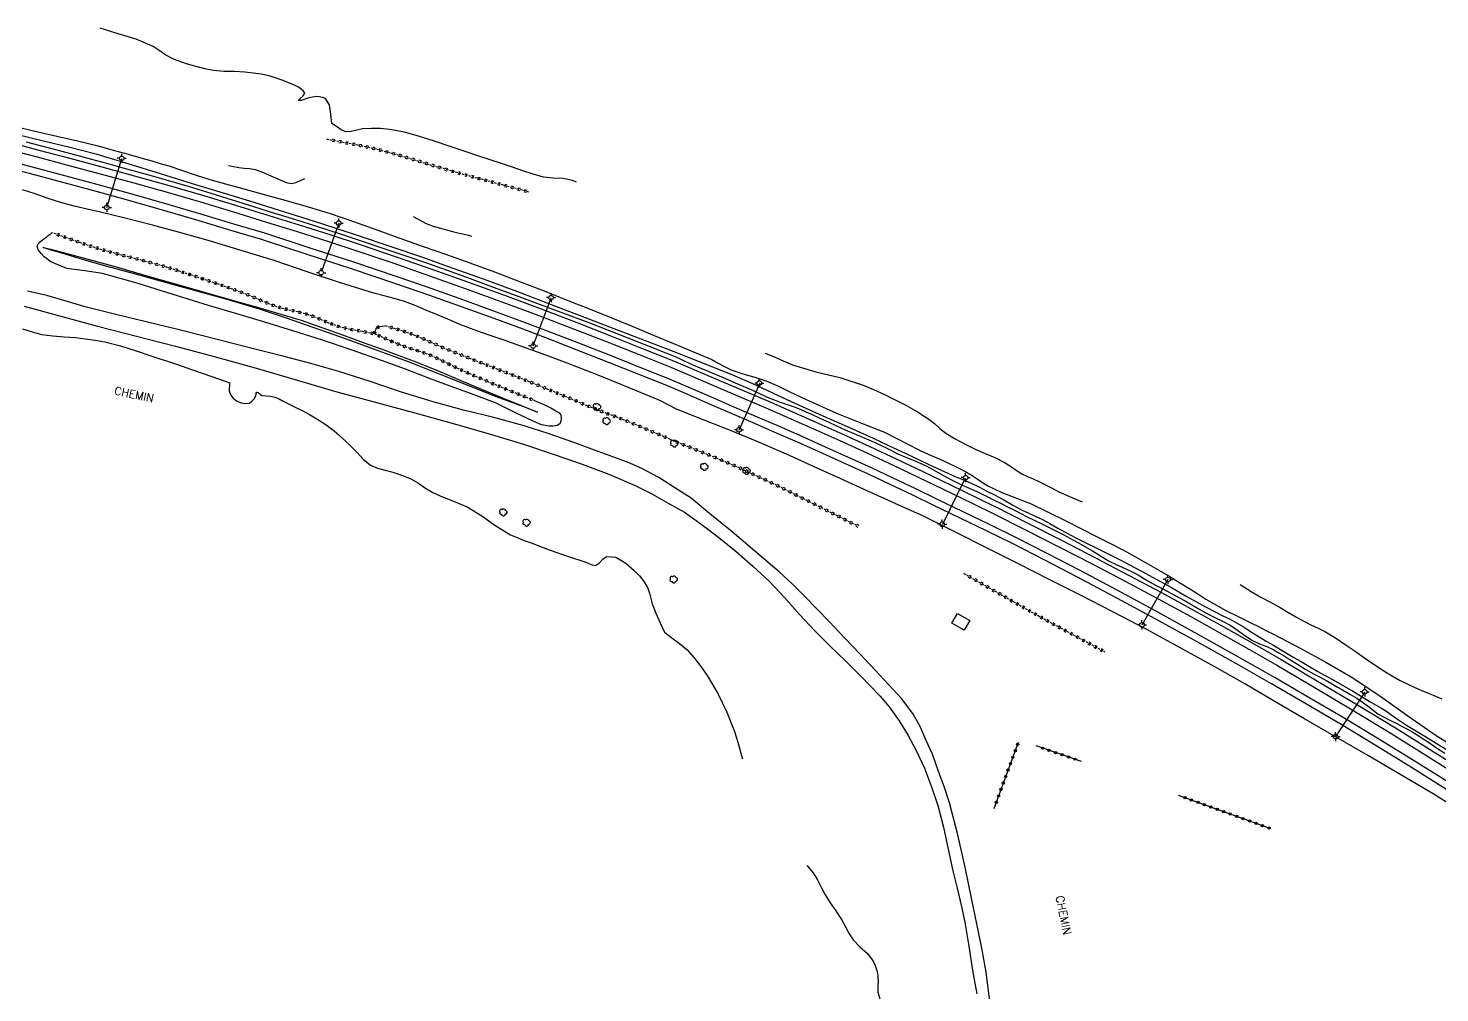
# Model space of a CAD drawing. Header units: millimetres. Extents: x 107000 to 108000, y 127000 to 127954.
# Drawn here: x 107533.4 to 107842, y 127671.7 to 127882.7 of the extents above; entities that cross this region are included whole.
import ezdxf
from ezdxf.enums import TextEntityAlignment as Align

# ---------------------------------------------------------------- set-up
doc = ezdxf.new("R2010")
doc.units = ezdxf.units.MM
doc.linetypes.add('DASHED', pattern=[0.75, 0.5, -0.25])
doc.layers.get('0').update_dxf_attribs({"linetype": 'CONTINUOUS'})
for name, color, linetype in [('W0071', 7, 'CONTINUOUS'), ('W0104', 1, 'CONTINUOUS'), ('W0211', 2, 'CONTINUOUS'), ('W0214', 2, 'CONTINUOUS'), ('W0220', 5, 'DASHED'), ('W0300', 7, 'CONTINUOUS'), ('W0323', 7, 'CONTINUOUS'), ('W0515', 5, 'CONTINUOUS'), ('W0610', 7, 'CONTINUOUS'), ('W0611', 7, 'CONTINUOUS'), ('W0700', 7, 'CONTINUOUS'), ('W0989', 7, 'CONTINUOUS')]:
    doc.layers.add(name, color=color, linetype=linetype)
doc.styles.get("Standard").update_dxf_attribs({"font": 'romans.shx', "width": 0.85})

# ---------------------------------------------------------------- blocks, each defined once
blk = doc.blocks.new('T300')
for p, q in [((-0.8, 0.51), (-0.86, 0.34)), ((-0.86, 0.34), (-0.86, 0.17)), ((-0.86, 0.17), (-0.74, 0.06)), ((-0.69, 0.63), (-0.8, 0.51)), ((-0.8, -0.06), (-0.74, 0.06)), ((-0.74, 0.06), (-0.69, 0.11)), ((-0.57, 0.69), (-0.69, 0.63)), ((-0.46, 0.69), (-0.57, 0.69)), ((-0.29, 0.63), (-0.46, 0.69)), ((-0.29, 0.63), (-0.17, 0.74)), ((-0.23, 0.57), (-0.29, 0.63)), ((-0.17, 0.74), (-0.06, 0.8)), ((-0.06, 0.8), (0.06, 0.8)), ((0.06, 0.8), (0.23, 0.74)), ((0.23, 0.74), (0.34, 0.63)), ((0.34, 0.63), (0.4, 0.51)), ((0.46, 0.46), (0.34, 0.46)), ((0.4, 0.51), (0.4, 0.46)), ((0.57, 0.4), (0.46, 0.46)), ((0.57, 0.4), (0.69, 0.29)), ((0.69, 0.29), (0.74, 0.17)), ((0.74, 0.06), (0.69, -0.17)), ((0.74, 0.17), (0.74, 0.06)), ((-0.8, -0.17), (-0.8, -0.06)), ((-0.8, -0.23), (-0.8, -0.17)), ((-0.74, -0.34), (-0.8, -0.23)), ((-0.69, -0.4), (-0.74, -0.34)), ((-0.51, -0.46), (-0.69, -0.4)), ((-0.4, -0.46), (-0.51, -0.46)), ((-0.4, -0.46), (-0.34, -0.46)), ((-0.34, -0.46), (-0.34, -0.4)), ((-0.34, -0.51), (-0.34, -0.46)), ((-0.29, -0.63), (-0.34, -0.51)), ((-0.17, -0.74), (-0.29, -0.63)), ((-0.06, -0.8), (-0.17, -0.74)), ((0.06, -0.8), (-0.06, -0.8)), ((0.17, -0.74), (0.06, -0.8)), ((0.23, -0.69), (0.17, -0.74)), ((0.29, -0.46), (0.23, -0.46)), ((0.29, -0.63), (0.23, -0.69)), ((0.46, -0.4), (0.29, -0.46)), ((0.34, -0.51), (0.29, -0.63)), ((0.34, -0.51), (0.34, -0.46)), ((0.57, -0.34), (0.46, -0.4)), ((0.63, -0.29), (0.57, -0.34)), ((0.69, -0.17), (0.63, -0.29))]:
    blk.add_line(p, q)
blk = doc.blocks.new('T610')
for p, q in [((-0.500001, 0), (-1.000002, 0)), ((0, 0.500001), (0, 1.000002)), ((0.500001, 0), (1.000002, 0)), ((0, -0.500001), (0, -1.000002))]:
    blk.add_line(p, q)
blk.add_ellipse((0, 0), major_axis=(-0.353554, 0.353554), ratio=1, start_param=3.926990817, end_param=10.2101761242)
blk = doc.blocks.new('t220o')
at = {"color": 0, "linetype": 'Continuous'}
for p, q in [((-0.25, 0.25), (0.25, 0.25)), ((-0.25, -0.25), (0.25, -0.25))]:
    blk.add_line(p, q, dxfattribs=at)
blk = doc.blocks.new('t323o')
at = {"color": 0, "linetype": 'Continuous'}
for radius in [0.25, 0.15]:
    blk.add_circle((0, 0), radius, dxfattribs=at)

msp = doc.modelspace()

# ---------------------------------------------------------------- linework, layer by layer
at = {"layer": 'W0071'}
for points in [[(107678.32, 127779.9), (107674.77, 127782.14), (107671.23, 127784.39), (107667.57, 127786.4), (107664.43, 127787.76), (107661.21, 127788.96), (107657.99, 127790.14), (107652.64, 127792.09), (107647.25, 127793.96), (107641.83, 127795.7), (107635.2, 127797.53), (107628.52, 127799.18), (107621.88, 127800.95), (107614.99, 127803.12), (107608.14, 127805.44), (107601.26, 127807.62), (107595.17, 127809.33), (107589.06, 127810.93), (107582.93, 127812.51), (107577.23, 127813.98), (107571.52, 127815.41), (107565.81, 127816.84), (107559.16, 127818.48), (107552.5, 127820.1), (107545.84, 127821.73), (107541.65, 127822.98), (107537.47, 127824.23), (107533.23, 127825.19)], [(107532.47, 127821.93), (107540.5, 127819.72), (107548.54, 127817.54), (107557.04, 127815.34), (107565.56, 127813.16), (107574.05, 127810.91), (107583.01, 127808.38), (107591.94, 127805.76), (107600.87, 127803.14), (107609.8, 127800.74), (107618.73, 127798.34), (107627.62, 127795.84), (107634.64, 127793.8), (107641.64, 127791.69), (107648.59, 127789.41), (107654.48, 127787.35), (107660.33, 127785.16), (107666.05, 127782.68), (107669.7, 127780.82), (107673.29, 127778.84), (107676.88, 127776.85)], [(107743, 127675), (107742.84, 127676.19), (107741.88, 127681.5), (107740.8, 127686.79), (107739.67, 127692.07), (107738.21, 127699.16), (107736.67, 127706.24), (107734.8, 127713.23), (107733.63, 127716.81), (107732.37, 127720.36), (107731.11, 127723.91), (107729.74, 127726.91), (107728.37, 127729.92), (107726.79, 127732.78), (107724.3, 127736.09), (107721.48, 127739.16), (107718.62, 127742.21), (107715.28, 127745.81), (107711.87, 127749.36), (107708.47, 127752.92), (107705.79, 127755.71), (107703.11, 127758.49), (107700.37, 127761.21), (107697.54, 127763.79), (107694.65, 127766.29), (107691.74, 127768.78), (107687.3, 127772.52), (107682.81, 127776.21), (107678.32, 127779.9)], [(107676.88, 127776.85), (107679.4, 127775.01), (107681.92, 127773.17), (107684.4, 127771.28), (107688.15, 127768.22), (107691.81, 127765.04), (107695.35, 127761.74), (107698.76, 127758.18), (107702.05, 127754.49), (107705.4, 127750.86), (107708.73, 127747.55), (107712.11, 127744.29), (107715.43, 127740.96), (107717.55, 127738.78), (107719.65, 127736.57), (107721.61, 127734.25), (107723.79, 127731.21), (107725.76, 127728.02), (107727.55, 127724.73), (107729.34, 127720.81), (107730.88, 127716.77), (107732.23, 127712.67), (107733.5, 127707.95), (107734.54, 127703.15), (107735.58, 127698.36), (107736.47, 127694.62), (107737.36, 127690.89), (107738.18, 127687.14), (107739.06, 127681.92), (107739.82, 127676.68), (107740.12, 127675)], [(107740.12, 127675), (107740.76, 127671.48)], [(107743.58, 127670.42), (107743.23, 127673.31), (107743, 127675)]]:
    msp.add_lwpolyline(points, dxfattribs=at)
at = {"layer": 'W0104'}
msp.add_lwpolyline([(107739.27, 127753.14), (107738.04, 127751.02), (107735.35, 127752.59), (107736.59, 127754.7)], close=True, dxfattribs=at)
at = {"layer": 'W0211'}
for points in [[(107599.78, 127861.88), (107599.53, 127863.92), (107599.27, 127865.96), (107598.36, 127867.31), (107597.74, 127867.54), (107597.02, 127867.67), (107596.31, 127867.74), (107594.69, 127867.43), (107593.08, 127866.88), (107592.41, 127866.89), (107592.82, 127867.33), (107593.5, 127867.93), (107593.82, 127868.51), (107593.56, 127868.95), (107593.02, 127869.39), (107592.46, 127869.77), (107591.88, 127870.09), (107591.26, 127870.36), (107590.63, 127870.62), (107589.13, 127871.24), (107587.61, 127871.79), (107586.06, 127872.26), (107584.31, 127872.63), (107582.53, 127872.88), (107580.74, 127873.08), (107578.45, 127873.2), (107576.14, 127873.24), (107573.87, 127873.43), (107571.95, 127873.8), (107570.06, 127874.29), (107568.19, 127874.85), (107566.95, 127875.25), (107565.73, 127875.69), (107564.54, 127876.2), (107563.24, 127876.97), (107561.99, 127877.85), (107560.71, 127878.66), (107556.98, 127880.29), (107553.04, 127881.49), (107549.11, 127882.69)], [(107653.22, 127849.03), (107652.94, 127849.15), (107652.66, 127849.27), (107652.38, 127849.38), (107650.31, 127849.81), (107648.15, 127849.9), (107646.01, 127850.12), (107643.75, 127850.74), (107641.52, 127851.53), (107639.29, 127852.32), (107636.83, 127853.11), (107634.38, 127853.9), (107631.92, 127854.7), (107628.68, 127855.8), (107625.44, 127856.92), (107622.18, 127857.96), (107618.93, 127858.99), (107615.65, 127859.94), (107612.33, 127860.56), (107610.37, 127860.73), (107608.4, 127860.79), (107606.43, 127860.69), (107605.22, 127860.42), (107604, 127860.08), (107602.84, 127860.03), (107601.79, 127860.46), (107600.78, 127861.17), (107599.78, 127861.88)], [(107530.31, 127861.24), (107535.14, 127860.12), (107539.65, 127859.08), (107544.16, 127858.05), (107548.66, 127856.94), (107551.95, 127856.05), (107555.23, 127855.13), (107558.5, 127854.19), (107560.37, 127853.66), (107562.24, 127853.12), (107564.11, 127852.57), (107567.11, 127851.6), (107570.1, 127850.58), (107573.1, 127849.61), (107577.05, 127848.48), (107581.02, 127847.43), (107584.99, 127846.35), (107589.79, 127844.99), (107594.59, 127843.6), (107599.36, 127842.13), (107604.47, 127840.4), (107609.56, 127838.57), (107614.65, 127836.75), (107619.75, 127834.97), (107624.85, 127833.2), (107629.93, 127831.38), (107635.35, 127829.37), (107640.76, 127827.31), (107646.15, 127825.22), (107651.03, 127823.31), (107655.9, 127821.37), (107660.76, 127819.4), (107665.05, 127817.64), (107669.34, 127815.86), (107673.62, 127814.08)], [(107532.9, 127857.84), (107537.34, 127856.69), (107541.78, 127855.52), (107546.14, 127854.35), (107550.49, 127853.15), (107554.85, 127851.93), (107559.43, 127850.66), (107564.01, 127849.38), (107568.58, 127848.05), (107573.27, 127846.62), (107577.94, 127845.15), (107582.62, 127843.68), (107587.21, 127842.26), (107591.8, 127840.84), (107596.39, 127839.4), (107601.39, 127837.79), (107606.38, 127836.14), (107611.35, 127834.47), (107615.91, 127832.93), (107620.46, 127831.36), (107625, 127829.76), (107630.02, 127827.93), (107635.03, 127826.07), (107640.03, 127824.21), (107645.34, 127822.26), (107650.65, 127820.3), (107655.95, 127818.31), (107662.43, 127815.79), (107668.89, 127813.22), (107675.35, 127810.65)], [(107675.11, 127799.38), (107671.5, 127801.29), (107664.75, 127804.05), (107657.99, 127806.8), (107651.21, 127809.46), (107646.56, 127811.18), (107641.89, 127812.85), (107637.22, 127814.5), (107634.84, 127815.33), (107632.46, 127816.14), (107630.1, 127817), (107627.6, 127817.99), (107625.12, 127819.02), (107622.63, 127820.05), (107620.31, 127821.05), (107617.98, 127822.05), (107615.62, 127822.94), (107613.41, 127823.58), (107611.18, 127824.14), (107608.95, 127824.71), (107601.63, 127826.97), (107594.38, 127829.44), (107587.14, 127831.91), (107580.17, 127834.01), (107573.21, 127836.11), (107566.21, 127838.11), (107560.54, 127839.61), (107554.85, 127841.04), (107549.15, 127842.44), (107546.26, 127843.12), (107543.38, 127843.79), (107540.51, 127844.54), (107537.7, 127845.45), (107534.92, 127846.43), (107532.11, 127847.32)], [(107673.62, 127814.08), (107682.87, 127810.22), (107684.26, 127809.45), (107685.65, 127808.67), (107687.06, 127807.97), (107689.62, 127807.06), (107692.26, 127806.35), (107694.85, 127805.52), (107697.39, 127804.41), (107699.89, 127803.19), (107702.39, 127801.98), (107704.24, 127801.12), (107706.1, 127800.28), (107707.96, 127799.46), (107710.48, 127798.37), (107713.02, 127797.3), (107715.56, 127796.27), (107717.24, 127795.62), (107718.93, 127794.98), (107720.61, 127794.3), (107723.18, 127793.05), (107725.7, 127791.7), (107728.25, 127790.39), (107730.31, 127789.45), (107732.39, 127788.54), (107734.45, 127787.6), (107736.24, 127786.74), (107738.01, 127785.85), (107739.74, 127784.88), (107740.9, 127784.13), (107742.04, 127783.34), (107743.21, 127782.59), (107746.28, 127781.12), (107749.49, 127779.91), (107752.68, 127778.64), (107756.41, 127776.87), (107760.11, 127775.01), (107763.79, 127773.13), (107766.83, 127771.62), (107769.87, 127770.09), (107772.88, 127768.51), (107775.47, 127767.09), (107778.05, 127765.63), (107780.61, 127764.15), (107782.99, 127762.74), (107785.35, 127761.3), (107787.7, 127759.85), (107789.3, 127758.84), (107790.9, 127757.82), (107792.51, 127756.84), (107795.26, 127755.34), (107798.06, 127753.94), (107800.86, 127752.55), (107802.51, 127751.72), (107804.15, 127750.89), (107805.79, 127750.05), (107811.49, 127747.1), (107817.13, 127744.06), (107822.67, 127740.85), (107828.94, 127736.69), (107835.05, 127732.29), (107841.25, 127728.01), (107847.1, 127724.37)], [(107675.35, 127810.65), (107676.62, 127810.04), (107677.9, 127809.44), (107679.18, 127808.86), (107680.19, 127808.43), (107681.2, 127808.01), (107682.21, 127807.58), (107685.34, 127806.27), (107688.47, 127804.94), (107691.59, 127803.58), (107693.14, 127802.86), (107694.69, 127802.12), (107696.26, 127801.45), (107697.79, 127800.9), (107699.34, 127800.4), (107700.87, 127799.87), (107702.15, 127799.35), (107703.41, 127798.8), (107704.67, 127798.25), (107706.48, 127797.42), (107708.28, 127796.57), (107710.09, 127795.73), (107711.98, 127794.88), (107713.88, 127794.05), (107715.78, 127793.22), (107717.15, 127792.63), (107718.52, 127792.04), (107719.88, 127791.43), (107721.08, 127790.84), (107722.27, 127790.23), (107723.48, 127789.63), (107725.6, 127788.7), (107727.75, 127787.83), (107729.86, 127786.88), (107731.81, 127785.83), (107733.72, 127784.71), (107735.67, 127783.66), (107736.99, 127783.04), (107738.33, 127782.46), (107739.66, 127781.86), (107740.8, 127781.33), (107741.94, 127780.79), (107743.07, 127780.24), (107744.6, 127779.49), (107746.11, 127778.71), (107747.63, 127777.94), (107749.01, 127777.24), (107750.4, 127776.53), (107751.79, 127775.84), (107753.31, 127775.09), (107754.83, 127774.36), (107756.34, 127773.62), (107759.64, 127771.93), (107762.9, 127770.18), (107766.12, 127768.35), (107767.28, 127767.63), (107768.43, 127766.9), (107769.6, 127766.21), (107771.4, 127765.33), (107773.24, 127764.52), (107775.04, 127763.66), (107776.26, 127762.97), (107777.47, 127762.25), (107778.68, 127761.55), (107779.87, 127760.9), (107781.06, 127760.26), (107782.26, 127759.62), (107783.62, 127758.9), (107784.99, 127758.17), (107786.35, 127757.43), (107787.97, 127756.49), (107789.57, 127755.52), (107791.2, 127754.6), (107792.86, 127753.78), (107794.54, 127752.99), (107796.18, 127752.14), (107797.82, 127751.03), (107799.42, 127749.84), (107801.08, 127748.76), (107802.6, 127748.06), (107804.18, 127747.45), (107805.71, 127746.76), (107806.86, 127746.1), (107807.99, 127745.4), (107809.11, 127744.69), (107810.93, 127743.57), (107812.75, 127742.45), (107814.59, 127741.37), (107815.54, 127740.86), (107816.49, 127740.36), (107817.44, 127739.86), (107818.55, 127739.23), (107819.66, 127738.59), (107820.77, 127737.94), (107822.32, 127737.04), (107823.86, 127736.12), (107825.37, 127735.14), (107826.41, 127734.34), (107827.43, 127733.51), (107828.49, 127732.74), (107829.83, 127731.97), (107831.23, 127731.28), (107832.62, 127730.58), (107833.8, 127729.97), (107834.97, 127729.36), (107836.13, 127728.72), (107837.28, 127728.01), (107838.41, 127727.28), (107839.53, 127726.54), (107841.32, 127725.32), (107843.09, 127724.09)], [(107854.45, 127706.48), (107840.6, 127715.25), (107826.46, 127723.54), (107812.26, 127731.74), (107805.81, 127735.52), (107799.36, 127739.28), (107792.87, 127742.98), (107785.43, 127747.11), (107777.95, 127751.15), (107770.42, 127755.13), (107763.61, 127758.63), (107756.76, 127762.07), (107749.91, 127765.5), (107742.94, 127769), (107735.96, 127772.5), (107728.98, 127776), (107728.47, 127776.23), (107722.96, 127778.73), (107716.93, 127781.45), (107710.9, 127784.17), (107705.05, 127786.83), (107699.19, 127789.49), (107693.3, 127792.07), (107687.26, 127794.56), (107681.19, 127796.97), (107675.11, 127799.38)]]:
    msp.add_lwpolyline(points, dxfattribs=at)
msp.add_lwpolyline([(107644.76, 127798.73), (107641.75, 127799.84), (107638.74, 127800.96), (107635.73, 127802.08), (107629.32, 127804.6), (107622.94, 127807.18), (107616.53, 127809.7), (107611.52, 127811.57), (107606.5, 127813.4), (107601.47, 127815.2), (107595.66, 127817.26), (107589.83, 127819.29), (107583.97, 127821.21), (107576.88, 127823.33), (107569.74, 127825.32), (107562.6, 127827.28), (107556.63, 127828.94), (107550.66, 127830.59), (107544.69, 127832.23), (107541.44, 127833.24), (107538.2, 127834.24), (107536.64, 127834.76), (107538.28, 127834.37), (107542.1, 127833.36), (107545.92, 127832.34), (107552.62, 127830.49), (107559.3, 127828.56), (107565.98, 127826.64), (107570.57, 127825.34), (107575.18, 127824.04), (107579.77, 127822.73), (107584.2, 127821.46), (107588.62, 127820.17), (107593.02, 127818.8), (107597.58, 127817.24), (107602.1, 127815.59), (107606.63, 127813.93), (107610.53, 127812.53), (107614.43, 127811.12), (107618.31, 127809.67), (107623.39, 127807.6), (107628.44, 127805.45), (107633.5, 127803.32), (107637.25, 127801.79), (107641.01, 127800.26)], close=True, dxfattribs=at)
at = {"layer": 'W0214'}
for points in [[(107531.01, 127859.43), (107536.72, 127858.04), (107542.43, 127856.65), (107548.12, 127855.18), (107555.18, 127853.13), (107562.2, 127850.94), (107569.22, 127848.75), (107575.96, 127846.7), (107582.71, 127844.64), (107589.44, 127842.55), (107597.27, 127840.04), (107605.07, 127837.48), (107612.87, 127834.87), (107619.55, 127832.58), (107626.22, 127830.24), (107632.87, 127827.86), (107640.32, 127825.1), (107647.74, 127822.26), (107655.16, 127819.43), (107674.55, 127811.99)], [(107577.13, 127852.66), (107577.9, 127852.51), (107578.67, 127852.35), (107579.45, 127852.21), (107580.62, 127852.09), (107581.81, 127851.99), (107582.97, 127851.81), (107584.48, 127851.3), (107585.94, 127850.62), (107587.41, 127849.97), (107588.59, 127849.43), (107589.77, 127848.91), (107590.95, 127848.71), (107591.91, 127848.95), (107592.87, 127849.4), (107593.82, 127849.85)], [(107617.54, 127841.5), (107618.49, 127840.98), (107619.44, 127840.45), (107620.41, 127839.98), (107621.93, 127839.4), (107623.49, 127838.94), (107625.07, 127838.51), (107626.17, 127838.23), (107627.28, 127837.96), (107628.38, 127837.7), (107629.02, 127837.54), (107629.66, 127837.39), (107630.3, 127837.24)], [(107644.04, 127801.24), (107644.72, 127800.96), (107645.4, 127800.68), (107646.08, 127800.39), (107646.86, 127800.03), (107647.63, 127799.64), (107648.37, 127799.21), (107648.92, 127798.88), (107649.45, 127798.53), (107649.8, 127798.1), (107649.93, 127797.46), (107649.86, 127796.74), (107649.62, 127796.17), (107649.02, 127795.81), (107648.15, 127795.68), (107647.3, 127795.64), (107645.59, 127795.93), (107643.91, 127796.67), (107642.25, 127797.47), (107640.04, 127798.49), (107637.87, 127799.6), (107635.67, 127800.65), (107632.61, 127801.88), (107629.51, 127802.99), (107626.41, 127804.11), (107621.14, 127806.1), (107615.87, 127808.1), (107610.59, 127810.04), (107604.17, 127812.27), (107597.73, 127814.43), (107591.26, 127816.51), (107585.12, 127818.39), (107578.95, 127820.2), (107572.79, 127822.02), (107565.09, 127824.44), (107557.39, 127826.86), (107549.63, 127829.02), (107545.74, 127829.62), (107541.84, 127830.16), (107538.34, 127831.57), (107537.83, 127831.92), (107537.33, 127832.29), (107536.87, 127832.7), (107536.17, 127833.43), (107535.56, 127834.24), (107535.33, 127835.01), (107535.72, 127835.72), (107536.51, 127836.39), (107537.34, 127837.02), (107537.74, 127837.34), (107538.15, 127837.66), (107538.55, 127837.97)], [(107674.55, 127811.99), (107678.78, 127810.32), (107683.01, 127808.66), (107687.21, 127806.93), (107692.37, 127804.66), (107697.49, 127802.3), (107702.61, 127799.96), (107707.79, 127797.65), (107712.98, 127795.35), (107718.14, 127793), (107721.63, 127791.36), (107725.11, 127789.71), (107728.6, 127788.06), (107731.12, 127786.9), (107733.65, 127785.73), (107736.18, 127784.6), (107737.35, 127784.1), (107738.52, 127783.6), (107739.68, 127783.09), (107741.35, 127782.29), (107742.99, 127781.46), (107744.63, 127780.61), (107746.66, 127779.5), (107748.67, 127778.38), (107750.71, 127777.3), (107752.14, 127776.63), (107753.58, 127775.99), (107755, 127775.32), (107756.77, 127774.36), (107758.52, 127773.35), (107760.28, 127772.37), (107762.46, 127771.25), (107764.66, 127770.16), (107766.85, 127769.06), (107771.84, 127766.52), (107776.82, 127763.95), (107781.74, 127761.27), (107783.35, 127760.34), (107784.96, 127759.41), (107786.57, 127758.48), (107788.66, 127757.31), (107790.76, 127756.16), (107792.88, 127755.04), (107794.44, 127754.25), (107796.01, 127753.47), (107797.56, 127752.65), (107799.23, 127751.65), (107800.87, 127750.6), (107802.52, 127749.57), (107804.08, 127748.64), (107805.64, 127747.72), (107807.2, 127746.8), (107808.65, 127745.93), (107810.09, 127745.07), (107811.54, 127744.21), (107815.36, 127742.02), (107819.21, 127739.88), (107823.03, 127737.68), (107824.33, 127736.89), (107825.63, 127736.1), (107826.93, 127735.31), (107828.1, 127734.62), (107829.26, 127733.93), (107830.41, 127733.22), (107831.51, 127732.47), (107832.59, 127731.7), (107833.68, 127730.95), (107834.76, 127730.25), (107835.86, 127729.57), (107836.96, 127728.9), (107839.1, 127727.6), (107841.24, 127726.31), (107843.38, 127725.01)], [(107694.53, 127811.64), (107696.5, 127810.78), (107698.46, 127809.91), (107700.45, 127809.09), (107705.57, 127807.52), (107710.8, 127806.26), (107715.91, 127804.65), (107718.19, 127803.7), (107720.45, 127802.67), (107722.67, 127801.58), (107725.27, 127800.24), (107727.83, 127798.8), (107730.27, 127797.2), (107731.52, 127796.2), (107732.73, 127795.15), (107733.99, 127794.15), (107736.06, 127792.85), (107738.23, 127791.69), (107740.43, 127790.59), (107742.58, 127789.64), (107744.76, 127788.76), (107746.87, 127787.73), (107748.13, 127786.92), (107749.36, 127786.04), (107750.63, 127785.25), (107751.85, 127784.65), (107753.1, 127784.12), (107754.35, 127783.57), (107755.81, 127782.82), (107757.26, 127782.05), (107758.72, 127781.3), (107760.4, 127780.55), (107762.1, 127779.84), (107763.79, 127779.13)], [(107798.4, 127761.01), (107799.19, 127760.49), (107799.99, 127759.97), (107800.79, 127759.47), (107802.87, 127758.26), (107804.99, 127757.12), (107807.1, 127755.97), (107808.82, 127754.96), (107810.54, 127753.93), (107812.27, 127752.96), (107813.85, 127752.18), (107815.44, 127751.44), (107817.01, 127750.65), (107819.21, 127749.32), (107821.36, 127747.88), (107823.49, 127746.43), (107825.57, 127744.99), (107827.65, 127743.54), (107829.76, 127742.16), (107831.48, 127741.12), (107833.23, 127740.12), (107835.01, 127739.19), (107836.55, 127738.48), (107838.11, 127737.82), (107839.68, 127737.17), (107841.09, 127736.6), (107842.5, 127736.04)]]:
    msp.add_lwpolyline(points, dxfattribs=at)
at = {"layer": 'W0220'}
for points in [[(107642.86, 127846.85), (107637.24, 127848.35), (107631.61, 127849.86), (107626, 127851.4), (107620.29, 127853.11), (107614.59, 127854.85), (107608.84, 127856.38), (107605.45, 127857.1), (107602.05, 127857.74), (107598.64, 127858.39)], [(107609.02, 127815.87), (107606.45, 127816.32), (107603.88, 127816.78), (107601.36, 127817.39), (107599.12, 127818.2), (107596.92, 127819.14), (107594.69, 127819.99), (107592.34, 127820.62), (107589.95, 127821.15), (107587.6, 127821.79), (107585.46, 127822.62), (107583.35, 127823.54), (107581.23, 127824.43), (107578.01, 127825.63), (107574.75, 127826.76), (107571.49, 127827.87), (107568.87, 127828.74), (107566.24, 127829.6), (107563.6, 127830.43), (107558.38, 127831.87), (107553.14, 127833.2), (107547.94, 127834.69), (107544.8, 127835.74), (107541.68, 127836.86), (107538.55, 127837.97)], [(107644.04, 127801.24), (107640.99, 127802.46), (107637.95, 127803.68), (107634.92, 127804.94), (107632.33, 127806.04), (107629.75, 127807.16), (107627.19, 127808.31), (107625.25, 127809.26), (107623.32, 127810.23), (107621.36, 127811.12), (107619.19, 127811.9), (107616.97, 127812.61), (107614.78, 127813.37), (107612.85, 127814.17), (107610.93, 127815.02), (107609.02, 127815.87), (107609.21, 127816.35), (107609.4, 127816.84), (107609.67, 127817.22), (107610.16, 127817.44), (107610.77, 127817.53), (107611.37, 127817.61)], [(107673.82, 127792.75), (107670.48, 127794.16), (107667.14, 127795.58), (107663.78, 127796.95), (107661.9, 127797.66), (107660.01, 127798.36), (107658.13, 127799.08), (107655.66, 127800.08), (107653.2, 127801.12), (107650.74, 127802.15), (107646.84, 127803.76), (107642.93, 127805.35), (107639.01, 127806.92), (107636.06, 127808.07), (107633.1, 127809.21), (107630.15, 127810.36), (107628.04, 127811.2), (107625.93, 127812.04), (107623.83, 127812.91), (107621.66, 127813.87), (107619.49, 127814.85), (107617.29, 127815.75), (107615.33, 127816.41), (107613.35, 127817.01), (107611.37, 127817.61)], [(107673.82, 127792.75), (107678.71, 127790.77), (107683.61, 127788.8), (107688.47, 127786.74), (107697.29, 127782.62), (107705.99, 127778.24), (107714.7, 127773.86)], [(107737.92, 127763.48), (107743.35, 127760.37), (107748.78, 127757.27), (107754.23, 127754.2), (107759.08, 127751.54), (107763.94, 127748.91), (107768.79, 127746.27)]]:
    msp.add_lwpolyline(points, dxfattribs=at)
at = {"layer": 'W0323'}
for points in [[(107749.84, 127726.46), (107744.53, 127711.98)], [(107763.69, 127722.33), (107753.76, 127725.71)], [(107804.7, 127707.72), (107784.9, 127714.88)]]:
    msp.add_lwpolyline(points, dxfattribs=at)
at = {"layer": 'W0515'}
for points in [[(107532.14, 127816.94), (107534.2, 127816.27), (107536.28, 127815.72), (107538.74, 127815.39), (107541.24, 127815.22), (107543.73, 127815.01), (107545.86, 127814.76), (107547.99, 127814.48), (107550.1, 127814.11), (107553.57, 127813.22), (107556.99, 127812.09), (107560.4, 127810.94), (107562.12, 127810.39), (107563.85, 127809.83), (107565.58, 127809.27), (107569.54, 127807.91), (107573.48, 127806.51), (107577.43, 127805.1)], [(107577.43, 127805.1), (107577.4, 127804.85), (107577.38, 127804.59), (107577.36, 127804.32), (107577.34, 127804), (107577.32, 127803.68), (107577.34, 127803.36), (107577.45, 127802.97), (107577.62, 127802.59), (107577.83, 127802.23), (107578.19, 127801.8), (107578.61, 127801.41), (107579.07, 127801.1), (107579.93, 127800.74), (107580.89, 127800.57), (107581.73, 127800.71), (107582.27, 127801.09), (107582.75, 127801.64), (107583.1, 127802.27), (107583.18, 127802.58), (107583.24, 127802.89), (107583.34, 127803.1), (107583.64, 127803.03), (107584.05, 127802.67), (107584.45, 127802.32), (107585.41, 127802.26), (107586.37, 127802.19), (107587.29, 127802.02), (107588.21, 127801.64), (107589.09, 127801.15), (107589.98, 127800.65), (107591.62, 127799.85), (107593.27, 127799.04), (107594.88, 127798.18), (107596.72, 127797.09), (107598.51, 127795.91), (107600.23, 127794.64), (107601.44, 127793.61), (107602.6, 127792.54), (107603.76, 127791.45), (107605.2, 127789.93), (107606.61, 127788.4), (107608.21, 127787.15), (107609.76, 127786.49), (107611.44, 127786.02), (107613.11, 127785.55), (107614.43, 127785.12), (107615.76, 127784.67), (107617.04, 127784.15), (107618.67, 127783.21), (107620.23, 127782.11), (107621.84, 127781.12), (107623.44, 127780.39), (107625.08, 127779.75), (107626.72, 127779.1), (107627.6, 127778.73), (107628.48, 127778.36), (107629.34, 127777.97), (107632.55, 127776.04), (107635.6, 127773.82), (107638.8, 127771.9), (107640.29, 127771.26), (107641.82, 127770.67), (107643.34, 127770.1), (107647.31, 127768.63), (107651.3, 127767.24), (107655.31, 127765.88), (107655.98, 127765.59), (107656.66, 127765.3), (107657.3, 127765.19), (107658.18, 127765.66), (107658.99, 127766.54), (107659.83, 127767.17), (107661.87, 127766.96), (107664.01, 127765.66), (107665.9, 127764.05), (107667.05, 127762.91), (107668.07, 127761.62), (107668.87, 127760.22), (107669.23, 127759.12), (107669.48, 127757.96), (107669.77, 127756.81), (107670.57, 127754.71), (107671.52, 127752.65), (107672.47, 127750.6)], [(107672.47, 127750.6), (107674.13, 127749.37), (107675.79, 127748.14), (107677.35, 127746.79), (107678.96, 127745.01), (107680.43, 127743.08), (107681.8, 127741.09), (107684.15, 127737.19), (107686.16, 127733.08), (107687.83, 127728.85), (107688.54, 127726.5), (107689.16, 127724.12), (107689.53, 127722.87)], [(107703.61, 127699.55), (107703.74, 127699.43), (107705.04, 127697.92), (107705.95, 127696.42), (107706.73, 127694.84), (107707.55, 127693.27), (107708.73, 127691.42), (107709.98, 127689.61), (107711.17, 127687.77), (107712.01, 127686.27), (107712.82, 127684.75), (107713.74, 127683.31), (107715.23, 127681.75), (107716.88, 127680.32), (107718.16, 127678.66), (107718.58, 127677.67), (107718.9, 127676.62), (107719.12, 127675.55), (107719.15, 127675)], [(107719.15, 127675), (107719.19, 127674.33), (107719.13, 127673.08), (107719.18, 127671.85), (107719.7, 127669.88)]]:
    msp.add_lwpolyline(points, dxfattribs=at)
at = {"layer": 'W0611'}
for points in [[(107550.54, 127843.48), (107553.8, 127854.22)], [(107601.28, 127840.07), (107597.56, 127829.73)], [(107643.78, 127813.22), (107647.68, 127823.73)], [(107693.35, 127805.04), (107688.75, 127794.69)], [(107733.35, 127774.19), (107738.34, 127784.33)], [(107782.55, 127762.11), (107776.86, 127752.15)], [(107825.6, 127737.48), (107819.24, 127727.74)]]:
    msp.add_lwpolyline(points, dxfattribs=at)
at = {"layer": 'W0700'}
for points in [[(107441.06, 127874.51), (107446.07, 127873.66), (107451.07, 127872.8), (107456.07, 127871.92), (107461.94, 127870.86), (107467.79, 127869.76), (107473.64, 127868.62), (107478.42, 127867.65), (107483.2, 127866.65), (107487.98, 127865.64), (107493.48, 127864.47), (107498.98, 127863.29), (107504.47, 127862.08), (107510.46, 127860.73), (107516.45, 127859.35), (107522.42, 127857.91), (107528.87, 127856.27), (107535.31, 127854.55), (107541.75, 127852.84)], [(107441.32, 127876.02), (107446.32, 127875.16), (107451.33, 127874.31), (107456.34, 127873.43), (107462.21, 127872.36), (107468.08, 127871.26), (107473.94, 127870.13), (107478.73, 127869.15), (107483.52, 127868.15), (107488.29, 127867.14), (107493.8, 127865.97), (107499.3, 127864.78), (107504.8, 127863.57), (107510.8, 127862.22), (107516.8, 127860.84), (107522.79, 127859.4), (107529.26, 127857.75), (107535.71, 127856.03), (107542.15, 127854.32)], [(107584.64, 127836.37), (107577.67, 127838.46), (107570.71, 127840.55), (107563.74, 127842.59), (107555.89, 127844.84), (107548.03, 127847.04), (107540.16, 127849.17), (107533.64, 127850.88), (107527.12, 127852.55), (107520.58, 127854.17), (107511.1, 127856.43), (107501.61, 127858.61), (107492.09, 127860.69), (107484.61, 127862.25), (107477.11, 127863.75), (107469.6, 127865.26)], [(107585.08, 127837.84), (107578.11, 127839.93), (107571.14, 127842.01), (107564.16, 127844.06), (107556.31, 127846.31), (107548.44, 127848.51), (107540.55, 127850.65), (107534.03, 127852.36), (107527.49, 127854.03), (107520.94, 127855.66), (107511.45, 127857.93), (107501.94, 127860.1), (107492.41, 127862.19), (107484.92, 127863.75), (107477.41, 127865.25), (107469.9, 127866.76)], [(107541.75, 127852.84), (107549.09, 127850.86), (107556.43, 127848.88), (107563.75, 127846.84), (107571.02, 127844.72), (107578.26, 127842.53), (107585.5, 127840.3), (107592.17, 127838.21), (107598.82, 127836.09), (107605.46, 127833.91), (107613.3, 127831.27), (107621.12, 127828.55), (107628.92, 127825.78), (107636.96, 127822.86), (107644.99, 127819.87), (107652.99, 127816.82), (107659.97, 127814.09), (107666.93, 127811.31), (107673.89, 127808.54)], [(107542.15, 127854.31), (107549.49, 127852.34), (107556.84, 127850.36), (107564.17, 127848.31), (107571.45, 127846.18), (107578.71, 127843.99), (107585.95, 127841.76), (107592.63, 127839.67), (107599.29, 127837.54), (107605.94, 127835.36), (107613.8, 127832.71), (107621.63, 127830), (107629.43, 127827.22), (107637.49, 127824.29), (107645.52, 127821.3), (107653.54, 127818.24), (107660.53, 127815.51), (107667.49, 127812.74), (107674.46, 127809.96)], [(107673.59, 127805.93), (107667.3, 127808.44), (107661.02, 127810.95), (107654.72, 127813.43), (107648.42, 127815.86), (107642.11, 127818.26), (107635.78, 127820.61), (107628.62, 127823.21), (107621.45, 127825.75), (107614.25, 127828.25), (107604.55, 127831.5), (107594.82, 127834.67), (107585.08, 127837.84)], [(107673.02, 127804.51), (107666.74, 127807.02), (107660.45, 127809.53), (107654.16, 127812), (107647.87, 127814.43), (107641.57, 127816.83), (107635.25, 127819.18), (107628.11, 127821.77), (107620.94, 127824.31), (107613.76, 127826.8), (107604.07, 127830.05), (107594.34, 127833.22), (107584.61, 127836.38)], [(107674.49, 127809.95), (107684.86, 127805.51), (107695.23, 127801.08), (107705.57, 127796.55), (107711.5, 127793.87), (107717.41, 127791.17), (107723.32, 127788.42), (107730.48, 127785.01), (107737.61, 127781.54), (107744.75, 127778.07)], [(107673.89, 127808.54), (107684.26, 127804.11), (107694.62, 127799.68), (107704.95, 127795.15), (107710.87, 127792.48), (107716.77, 127789.78), (107722.66, 127787.04), (107729.82, 127783.63), (107736.95, 127780.16), (107744.08, 127776.7)], [(107731.42, 127778.32), (107726.65, 127780.6), (107721.87, 127782.87), (107717.09, 127785.12), (107712.11, 127787.41), (107707.11, 127789.68), (107702.1, 127791.91), (107696.99, 127794.15), (107691.88, 127796.37), (107686.76, 127798.58), (107682.17, 127800.56), (107677.58, 127802.55), (107672.98, 127804.53)], [(107732.08, 127779.7), (107727.3, 127781.98), (107722.53, 127784.26), (107717.74, 127786.51), (107712.74, 127788.8), (107707.73, 127791.07), (107702.71, 127793.31), (107697.61, 127795.55), (107692.49, 127797.77), (107687.37, 127799.98), (107682.77, 127801.97), (107678.18, 127803.95), (107673.59, 127805.93)], [(107871.36, 127699.76), (107866.66, 127702.87), (107861.97, 127705.98), (107857.26, 127709.08), (107852.65, 127712.09), (107848.03, 127715.08), (107843.39, 127718.05), (107836.05, 127722.65), (107828.66, 127727.19), (107821.24, 127731.67), (107813.64, 127736.16), (107806, 127740.6), (107798.33, 127744.98), (107789.06, 127750.18), (107779.74, 127755.3), (107770.38, 127760.35), (107763.38, 127764.06), (107756.35, 127767.72), (107749.29, 127771.32), (107743.57, 127774.14), (107737.82, 127776.92), (107732.08, 127779.7)], [(107870.52, 127698.48), (107865.82, 127701.59), (107861.12, 127704.7), (107856.42, 127707.8), (107851.82, 127710.8), (107847.2, 127713.79), (107842.57, 127716.75), (107835.24, 127721.35), (107827.87, 127725.88), (107820.45, 127730.36), (107812.87, 127734.85), (107805.24, 127739.27), (107797.58, 127743.64), (107788.32, 127748.84), (107779.01, 127753.96), (107769.66, 127759), (107762.66, 127762.7), (107755.65, 127766.36), (107748.6, 127769.95), (107742.89, 127772.77), (107737.16, 127775.54), (107731.41, 127778.32)], [(107744.08, 127776.7), (107751.4, 127772.99), (107758.72, 127769.28), (107766.02, 127765.52), (107773.23, 127761.73), (107780.42, 127757.9), (107787.58, 127754.01), (107793.93, 127750.48), (107800.25, 127746.9), (107806.54, 127743.28), (107814.9, 127738.36), (107823.21, 127733.36), (107831.52, 127728.36)], [(107744.77, 127778.06), (107752.09, 127774.35), (107759.42, 127770.64), (107766.72, 127766.88), (107773.95, 127763.09), (107781.15, 127759.25), (107788.31, 127755.35), (107794.68, 127751.82), (107801.01, 127748.23), (107807.31, 127744.6), (107815.68, 127739.68), (107824, 127734.67), (107832.31, 127729.67)], [(107832.34, 127729.66), (107840.96, 127724.25), (107849.58, 127718.84), (107858.16, 127713.35), (107868.07, 127706.82), (107877.9, 127700.19), (107887.66, 127693.45), (107895.07, 127688.22), (107902.44, 127682.92), (107909.76, 127677.58), (107913.26, 127675)], [(107831.52, 127728.36), (107840.14, 127722.96), (107848.76, 127717.55), (107857.33, 127712.06), (107867.22, 127705.55), (107877.04, 127698.93), (107886.78, 127692.2), (107894.18, 127686.97), (107901.54, 127681.68), (107908.86, 127676.35), (107910.68, 127675)]]:
    msp.add_lwpolyline(points, dxfattribs=at)

# ---------------------------------------------------------------- block references
at = {"layer": 'W0220'}
for p, rotation in [((107600.11, 127858.11), 169.2636218622872), ((107601.59, 127857.83), 169.2636218622872), ((107603.06, 127857.55), 169.2636218624786), ((107604.53, 127857.27), 169.2636218624786), ((107606.01, 127856.98), 168.0415127103087), ((107607.47, 127856.67), 168.0415127103087), ((107608.94, 127856.35), 165.1089031243317), ((107610.39, 127855.97), 165.1089031243317), ((107611.84, 127855.58), 165.1089031243317), ((107613.29, 127855.2), 165.1089031243317), ((107614.74, 127854.81), 163.0033022087765), ((107616.17, 127854.37), 163.0033022087765), ((107617.61, 127853.93), 163.0033022087765), ((107619.04, 127853.49), 163.0033022087765), ((107620.48, 127853.05), 163.3504972703357), ((107621.91, 127852.62), 163.3504972703357), ((107623.35, 127852.19), 163.3504972703357), ((107624.79, 127851.76), 163.3504972703357), ((107626.23, 127851.34), 164.6576810609792), ((107627.67, 127850.94), 164.6576810609792), ((107629.12, 127850.54), 164.6576810609792), ((107630.56, 127850.15), 164.6576810609792), ((107632.01, 127849.75), 165.0039020437913), ((107633.46, 127849.37), 165.0039020437913), ((107634.91, 127848.98), 165.0039020437913), ((107636.36, 127848.59), 165.0039020437913), ((107637.81, 127848.2), 165.0134114739527), ((107639.26, 127847.81), 165.0134114739527), ((107640.71, 127847.43), 165.0134114739527), ((107642.15, 127847.04), 165.0134114739527), ((107539.97, 127837.47), 160.3845381966045), ((107541.38, 127836.96), 160.3845381966045), ((107542.79, 127836.46), 160.3845381965201), ((107544.2, 127835.96), 160.3845381965201), ((107545.62, 127835.47), 161.401036989075), ((107547.04, 127834.99), 161.401036989075), ((107548.47, 127834.53), 164.069160583351), ((107549.92, 127834.12), 164.069160583351), ((107551.36, 127833.71), 164.069160583351), ((107552.8, 127833.3), 164.069160583351), ((107554.25, 127832.92), 165.7327057120448), ((107555.71, 127832.55), 165.7327057120448), ((107557.16, 127832.18), 165.7327057120448), ((107558.61, 127831.81), 164.5274868867269), ((107560.06, 127831.41), 164.5274868867269), ((107561.5, 127831.01), 164.5274868867269), ((107562.95, 127830.61), 164.5274868867269), ((107564.39, 127830.18), 162.574275323108), ((107565.82, 127829.73), 162.574275323108), ((107567.25, 127829.27), 161.9647979277011), ((107568.67, 127828.8), 161.9647979277011), ((107570.09, 127828.33), 161.5322920155629), ((107571.52, 127827.86), 161.3441579498855), ((107572.94, 127827.38), 161.3441579498855), ((107574.36, 127826.9), 161.3441579498855), ((107575.78, 127826.41), 160.8182602867284), ((107577.19, 127825.91), 160.8182602867284), ((107578.61, 127825.41), 159.591930094292), ((107580.01, 127824.89), 159.591930094292), ((107581.42, 127824.35), 157.1808461880375), ((107582.8, 127823.77), 157.1808461880375), ((107584.18, 127823.18), 156.3535143705267), ((107585.55, 127822.58), 159.0055199688114), ((107586.95, 127822.04), 159.0055199688114), ((107588.38, 127821.58), 164.6623225939577), ((107589.82, 127821.19), 164.6623225939577), ((107591.29, 127820.85), 167.4813587778523), ((107592.75, 127820.51), 165.0912994093029), ((107594.2, 127820.13), 165.0912994093029), ((107595.61, 127819.64), 159.1177430099819), ((107597.01, 127819.1), 156.8014094863518), ((107598.39, 127818.51), 156.8014094863518), ((107599.79, 127817.96), 159.9963219655141), ((107601.2, 127817.45), 159.9963219655141), ((107602.65, 127817.08), 166.4347434568307), ((107604.11, 127816.74), 169.930937300987), ((107605.59, 127816.48), 169.930937300987), ((107607.06, 127816.21), 169.9347765932854), ((107608.54, 127815.95), 169.9347765932854), ((107609.12, 127816.12), 68.60710964929383), ((107609.91, 127817.33), 24.57542719578558), ((107610.14, 127815.37), 156.1013580404043), ((107612.81, 127817.18), 163.1761249801005), ((107614.24, 127816.74), 163.1761249801005), ((107615.68, 127816.3), 161.2933430769407), ((107617.1, 127815.82), 161.2933430769407), ((107618.49, 127815.26), 157.7550364900389), ((107611.51, 127814.76), 156.1013580400406), ((107612.88, 127814.15), 157.5380032586596), ((107614.27, 127813.58), 157.5380032586596), ((107615.67, 127813.06), 160.8382442364939), ((107617.09, 127812.57), 162.4001164692912), ((107618.52, 127812.12), 162.4001164692912), ((107619.87, 127814.68), 155.621817644236), ((107621.24, 127814.06), 155.621817644236), ((107622.61, 127813.45), 156.1402485124244), ((107623.98, 127812.84), 157.6363339845498), ((107625.37, 127812.27), 157.6363339845498), ((107619.94, 127811.63), 160.0549398824525), ((107621.35, 127811.12), 160.0549398824525), ((107622.72, 127810.5), 155.5560452195835), ((107624.07, 127809.85), 153.3517565027712), ((107625.41, 127809.18), 153.9937403266737), ((107626.76, 127811.71), 158.1236144811003), ((107628.15, 127811.15), 158.3391818709755), ((107629.54, 127810.6), 158.3391818709755), ((107630.94, 127810.05), 158.6989336232823), ((107632.34, 127809.5), 158.6989336232823), ((107626.76, 127808.52), 153.9937403266737), ((107628.12, 127807.89), 155.7313848639702), ((107629.49, 127807.28), 155.7313848639702), ((107630.86, 127806.67), 156.5233546895768), ((107632.24, 127806.08), 156.5233546895768), ((107633.74, 127808.96), 158.9910498810348), ((107635.14, 127808.42), 158.9910498810348), ((107636.54, 127807.88), 158.7223463085639), ((107637.93, 127807.34), 158.7223463085639), ((107639.33, 127806.79), 158.1708541440594), ((107640.72, 127806.24), 158.1708541440594), ((107633.62, 127805.49), 156.9806002959357), ((107635, 127804.9), 157.5561934937015), ((107636.38, 127804.33), 157.5561934937015), ((107637.77, 127803.76), 157.5561934937015), ((107639.16, 127803.2), 158.0948174246375), ((107642.12, 127805.68), 158.1708541440594), ((107643.51, 127805.12), 157.8252676569565), ((107644.9, 127804.55), 157.8252676569565), ((107646.29, 127803.98), 157.8252676569565), ((107647.67, 127803.42), 157.6287278611039), ((107649.06, 127802.84), 157.6287278611039), ((107640.55, 127802.64), 158.0948174246375), ((107641.94, 127802.08), 158.0883004101917), ((107643.34, 127801.52), 158.0883004101917), ((107650.45, 127802.27), 157.6287278611039), ((107651.83, 127801.7), 157.2579623556522), ((107653.21, 127801.12), 157.1226276644249), ((107654.6, 127800.53), 157.1226276644249), ((107655.98, 127799.95), 157.8557448254369), ((107657.37, 127799.39), 157.8557448254369), ((107658.76, 127798.84), 159.1075516162565), ((107660.17, 127798.3), 159.6570978270046), ((107661.57, 127797.78), 159.6570978270046), ((107662.98, 127797.25), 159.1974655342424), ((107664.37, 127796.7), 157.878653266772), ((107665.76, 127796.14), 157.878653266772), ((107667.15, 127795.57), 157.01921578851), ((107668.53, 127794.99), 157.01921578851), ((107669.91, 127794.4), 157.01921578851), ((107671.29, 127793.82), 157.0130464433444), ((107672.68, 127793.23), 157.0130464433444), ((107675.21, 127792.19), 338.0171924438798), ((107676.6, 127791.63), 338.0171924438798), ((107677.99, 127791.06), 338.0171924438798), ((107679.38, 127790.5), 338.0272579986305), ((107680.77, 127789.94), 338.0272579986305), ((107682.16, 127789.38), 338.0272579986305), ((107683.55, 127788.82), 338.0272579986305), ((107684.94, 127788.24), 337.1094483436481), ((107686.32, 127787.65), 337.1094483436481), ((107687.7, 127787.07), 337.1094483436481), ((107689.07, 127786.46), 334.9532512743214), ((107690.43, 127785.83), 334.9532512743214), ((107691.79, 127785.19), 334.9532512743214), ((107693.15, 127784.56), 334.9532512743214), ((107694.51, 127783.92), 334.9532512743214), ((107695.87, 127783.29), 334.9532512743214), ((107697.23, 127782.65), 334.9532512743214), ((107698.57, 127781.98), 333.2745746925672), ((107699.91, 127781.3), 333.2745746925672), ((107701.25, 127780.63), 333.2745746925672), ((107702.59, 127779.96), 333.2745746925672), ((107703.92, 127779.28), 333.2745746925672), ((107705.26, 127778.61), 333.2745746925672), ((107706.6, 127777.93), 333.277218238556), ((107707.94, 127777.26), 333.277218238556), ((107709.28, 127776.58), 333.277218238556), ((107710.62, 127775.91), 333.277218238556), ((107711.96, 127775.23), 333.277218238556), ((107713.3, 127774.56), 333.277218238556), ((107714.64, 127773.89), 333.277218238556), ((107739.22, 127762.73), 330.2505743943521), ((107740.53, 127761.99), 330.2505743943521), ((107741.83, 127761.24), 330.2505743943521), ((107743.13, 127760.5), 330.2505743943521), ((107744.43, 127759.75), 330.2539823779967), ((107745.74, 127759.01), 330.2539823779967), ((107747.04, 127758.27), 330.2539823779967), ((107748.34, 127757.52), 330.2539823779967), ((107749.65, 127756.78), 330.6277763143043), ((107750.95, 127756.05), 330.6277763143043), ((107752.26, 127755.31), 330.6277763143043), ((107753.57, 127754.58), 330.6277763143043), ((107754.88, 127753.85), 331.2223698428057), ((107756.19, 127753.12), 331.2223698428057), ((107757.51, 127752.4), 331.2223698428057), ((107758.82, 127751.68), 331.2223698428057), ((107760.14, 127750.96), 331.5475755722665), ((107761.46, 127750.25), 331.5475755722665), ((107762.78, 127749.53), 331.5475755722665), ((107764.1, 127748.82), 331.5566915106285), ((107765.42, 127748.11), 331.5566915106285), ((107766.74, 127747.39), 331.5566915106285), ((107768.05, 127746.68), 331.5566915106285)]:
    msp.add_blockref('t220o', p, dxfattribs=dict(at, rotation=rotation))
at = {"layer": 'W0300'}
for p in [(107657.79, 127799.81), (107659.88, 127796.72), (107674.68, 127791.82), (107681.26, 127786.72), (107690.47, 127785.85), (107637.29, 127776.77), (107642.37, 127774.52), (107674.56, 127762.09)]:
    msp.add_blockref('T300', p, dxfattribs=at)
at = {"layer": 'W0323'}
for p, rotation in [((107749.69, 127726.06), 249.8807811588376), ((107748.66, 127723.24), 249.8807811588376), ((107749.18, 127724.65), 249.8807811588376), ((107755.18, 127725.22), 161.244909274592), ((107756.6, 127724.74), 161.244909274592), ((107758.02, 127724.26), 161.244909274592), ((107759.44, 127723.78), 161.244909274592), ((107760.86, 127723.29), 161.244909274592), ((107762.28, 127722.81), 161.244909274592), ((107747.63, 127720.43), 249.8807811588376), ((107748.15, 127721.83), 249.8807811588376), ((107746.6, 127717.61), 249.8807811588376), ((107747.11, 127719.02), 249.8807811588376), ((107745.05, 127713.38), 249.8807811588376), ((107745.57, 127714.79), 249.8807811588376), ((107746.08, 127716.2), 249.8807811588376), ((107786.31, 127714.37), 160.1082191616982), ((107787.72, 127713.86), 160.1082191616982), ((107789.13, 127713.35), 160.1082191616982), ((107790.54, 127712.84), 160.1082191616982), ((107791.95, 127712.33), 160.1082191616982), ((107793.36, 127711.82), 160.1082191616982), ((107794.77, 127711.31), 160.1082191616982), ((107796.19, 127710.8), 160.1082191616982), ((107797.6, 127710.29), 160.1082191616982), ((107799.01, 127709.78), 160.1082191616982), ((107800.42, 127709.27), 160.1082191616982), ((107801.83, 127708.76), 160.1082191616982), ((107803.24, 127708.25), 160.1082191616982), ((107804.65, 127707.74), 160.1082191616982)]:
    msp.add_blockref('t323o', p, dxfattribs=dict(at, rotation=rotation))
at = {"layer": 'W0610'}
for p in [(107553.81, 127854.23), (107550.54, 127843.48), (107601.25, 127840.06), (107597.42, 127829.22), (107647.68, 127823.76), (107643.78, 127813.19), (107693.22, 127805.07), (107688.8, 127794.87), (107738.35, 127784.39), (107733.21, 127774.2), (107782.57, 127762.11), (107776.89, 127752.18), (107825.6, 127737.55), (107819.24, 127727.74)]:
    msp.add_blockref('T610', p, dxfattribs=at)

# ---------------------------------------------------------------- texts
at = {"layer": 'W0989'}
for rotation, p in [(348.203, (107552.27, 127803.48)), (281.4895, (107758.89, 127692.94))]:
    msp.add_text('CHEMIN', height=1.75, rotation=rotation, dxfattribs=at).set_placement(p, align=Align.MIDDLE_LEFT)

doc.saveas('drawing.dxf')
